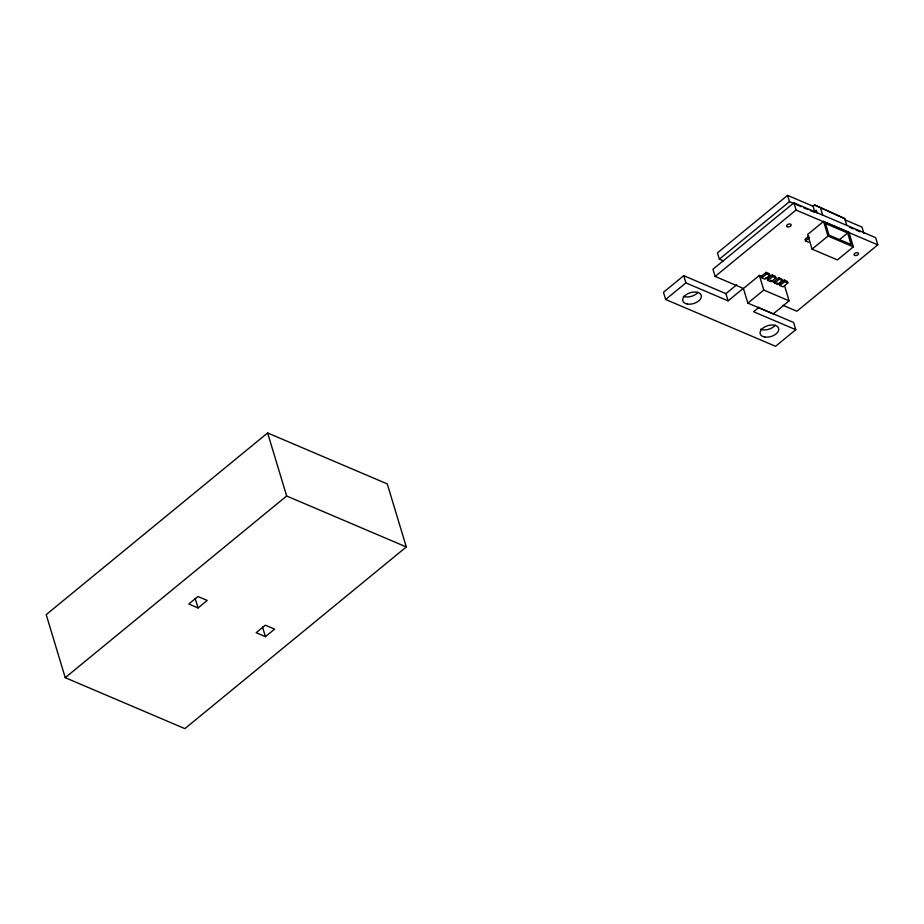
<?xml version="1.0" encoding="UTF-8"?>
<svg xmlns="http://www.w3.org/2000/svg" width="924" height="924" viewBox="0 0 924 924"><rect width="100%" height="100%" fill="white"/><g stroke="black" fill="none" stroke-linecap="round" stroke-linejoin="round"><path stroke-width="1.39" d="M267.625 432.952L46.2 614.633L65.234 677.673L184.881 728.632L406.306 546.95L387.283 483.922L267.625 432.952L286.659 495.992L406.306 546.95M65.234 677.673L286.659 495.992M198.048 607.957L207.207 600.438L197.955 596.5L188.796 604.007L198.048 607.957L195.149 598.359M782.836 305.267L796.881 311.249L877.8 244.86L875.629 237.653L793.889 202.841L712.97 269.242L715.141 276.438L743.243 288.404L728.066 300.854L725.894 293.647L683.725 275.687L663.49 292.284L665.661 299.492L775.559 346.292L795.783 329.695L793.612 322.499L758.026 307.334M813.663 206.479L787.548 195.368L717.463 252.876L719.369 259.17L723.284 260.845M665.661 299.492L685.897 282.894L728.066 300.854M719.369 259.17L789.454 201.663L801.2 206.676M265.419 636.648L274.578 629.129L265.327 625.19L256.167 632.709L265.419 636.648L262.52 627.049M715.141 276.438L796.061 210.048L877.8 244.86M846.823 225.387L844.79 218.63L814.518 204.955L813.051 206.168L814.668 211.515L817.209 212.601M814.668 211.515L816.25 210.222L817.07 212.936M725.894 293.647L736.728 284.765M823.584 221.425L807.645 234.488L812.069 249.122L837.41 259.921L853.337 246.847L848.925 232.213L823.584 221.425L827.996 236.059L853.337 246.847M761.376 276.276L766.146 272.349L769.322 273.7L769.796 275.283L765.014 279.198L761.85 277.847L761.376 276.276L759.378 275.421L743.439 288.496L747.863 303.13L773.203 313.917L789.131 300.854L784.719 286.221M808.823 236.186L805 239.316L805.474 240.898L808.639 242.25M805.474 240.898L809.297 237.757M761.85 277.847L766.62 273.931L769.796 275.283M767.474 278.875L772.256 274.959L775.421 276.299L775.894 277.881L771.124 281.797L767.948 280.446L767.474 278.875L765.522 278.043M767.948 280.446L772.73 276.53L775.894 277.881M812.069 249.122L827.996 236.059M747.863 303.13L763.79 290.055L789.131 300.854M773.931 281.624L778.713 277.708L781.877 279.06L782.362 280.63L777.581 284.557L770.639 280.226M774.416 283.206L779.186 279.279L782.362 280.63M779.417 283.957L784.199 280.041L787.364 281.393L787.837 282.963L783.055 286.89L779.891 285.539L779.417 283.957L777.107 282.975M779.891 285.539L784.672 281.612L787.837 282.963M839.073 239.963L847.631 232.94L851.131 244.537L829.024 235.123L825.525 223.527L847.631 232.94M759.031 307.288L753.614 311.734L795.783 329.695M814.518 204.955L844.79 218.63M844.986 219.831L861.965 227.061L863.871 233.356M803.811 207.785L807.726 209.448M810.336 210.568L814.263 212.231M849.503 227.246L853.418 228.909M856.028 230.03L859.955 231.693M820.651 208.35L822.695 215.107M793.889 202.841L796.061 210.048M787.548 195.368L789.454 201.663M784.199 280.041L784.672 281.612M778.713 277.708L779.186 279.279M772.256 274.959L772.73 276.53M766.146 272.349L766.62 273.931M759.378 275.421L763.79 290.055M683.725 275.687L685.897 282.894M775.34 325.156A9.61 5.66 -16.8 0 1 760.648 329.21M697.966 292.25A9.61 5.66 -16.8 0 1 683.286 296.304M854.712 255.428A2.333 1.374 -16.8 0 0 858.488 254.065A2.333 1.374 -16.8 0 0 855.705 252.876A2.333 1.374 -16.8 0 0 854.712 255.428M687.398 304.054A9.61 5.66 -16.8 0 0 701.374 296.304A9.61 5.66 -16.8 0 0 687.317 293.982A9.61 5.66 -16.8 0 0 687.398 304.054M764.783 337.017A9.61 5.66 -16.8 0 0 778.77 329.267A9.61 5.66 -16.8 0 0 764.702 326.946A9.61 5.66 -16.8 0 0 764.783 337.017M787.329 226.738A2.333 1.374 -16.8 0 0 791.117 225.375A2.333 1.374 -16.8 0 0 788.334 224.185A2.333 1.374 -16.8 0 0 787.329 226.738"/></g></svg>
